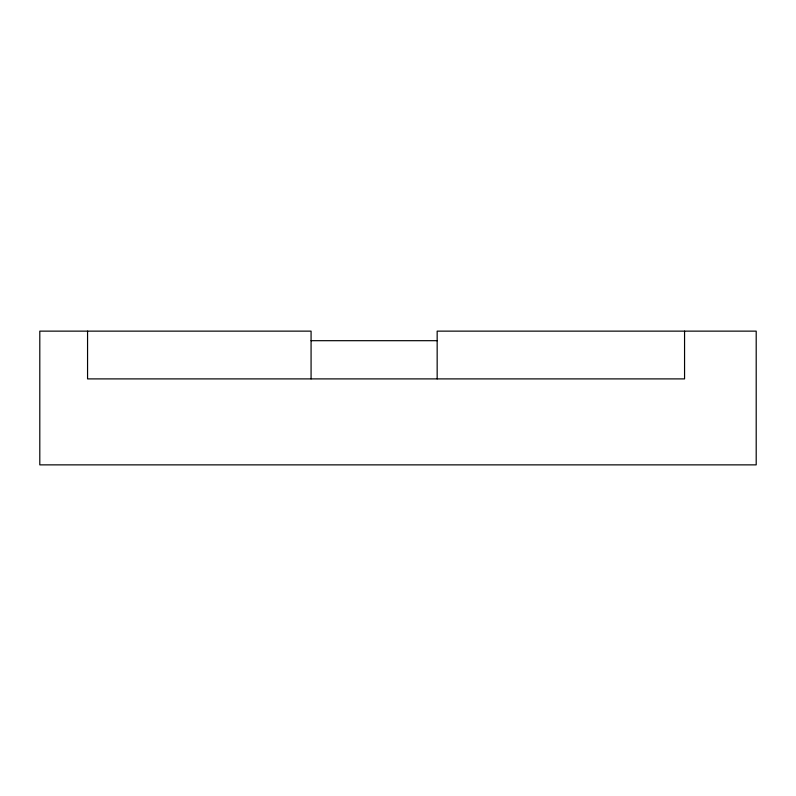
<?xml version="1.0" encoding="UTF-8"?>
<svg xmlns="http://www.w3.org/2000/svg" width="796" height="796" viewBox="0 0 796 796"><rect width="100%" height="100%" fill="white"/><g stroke="black" fill="none" stroke-linecap="round" stroke-linejoin="round"><path stroke-width="1.19" d="M311.077 340.688L437.163 340.688M684.56 331.136L684.56 378.896L87.56 378.896L87.56 331.136M437.163 378.896L437.163 331.136L756.2 331.136L756.2 464.864L39.8 464.864L39.8 331.136L311.077 331.136L311.077 378.896"/></g></svg>
